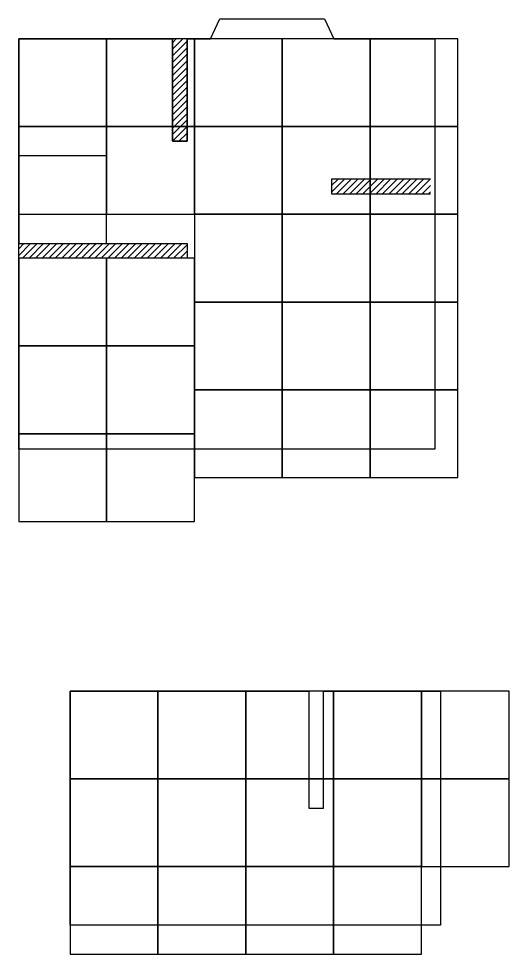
# Model space of a CAD drawing. Header units: millimetres. Extents: x -551172 to 227904, y -3435 to 261611.
# Drawn here: x 152769 to 156121, y 65042 to 71439 of the extents above; entities that cross this region are included whole.
import ezdxf

# ---------------------------------------------------------------- set-up
doc = ezdxf.new("R2010")
doc.units = ezdxf.units.MM
doc.header["$LTSCALE"] = 100
for name, color, linetype in [('F-HAT', 251, 'Continuous'), ('F-WALL1', 2, 'Continuous'), ('F-WALL2', 3, 'Continuous')]:
    doc.layers.add(name, color=color, linetype=linetype)
pattern_1 = [(45, (8078.757, -20000), (-22.4506403, 22.4506403), [])]

msp = doc.modelspace()

# ---------------------------------------------------------------- hatches: boundary and pattern name
at = {"layer": 'F-HAT'}
h = msp.add_hatch(dxfattribs=at)
h.set_pattern_fill('ANSI31', color=256, scale=10)
h.set_pattern_definition(pattern_1)
h.paths.add_polyline_path([(153919.4, 71301.8), (153819.4, 71301.8), (153819.4, 70601.8), (153919.4, 70601.8)])
h.paths.add_polyline_path([(153919.4, 69901.8), (152769.4, 69901.8), (152769.4, 69801.8), (153919.4, 69801.8)])
h = msp.add_hatch(dxfattribs=at)
h.set_pattern_fill('ANSI31', color=256, scale=10)
h.set_pattern_definition(pattern_1)
h.paths.add_polyline_path([(155582.4, 70241.8), (155582.4, 70341.8), (154907.4, 70341.8), (154907.4, 70241.8)])

# ---------------------------------------------------------------- linework, layer by layer
at = {"layer": 'F-WALL1'}
for points in [[(152769.4, 71301.8), (153819.4, 71301.8), (153819.4, 70601.8), (153919.4, 70601.8), (153919.4, 71301.8), (154079.4, 71301.8), (154143.4, 71439.3), (154858.4, 71439.3), (154922.4, 71301.8), (155612.4, 71301.8), (155612.4, 68496.8), (152769.4, 68496.8), (152769.4, 71301.8)], [(153120.8, 66841.9), (154750.8, 66841.9), (154750.8, 66041.9), (154850.8, 66041.9), (154850.8, 66841.9), (155650.8, 66841.9), (155650.8, 65241.9), (153120.8, 65241.9), (153120.8, 66841.9)]]:
    msp.add_lwpolyline(points, dxfattribs=at)
at = {"layer": 'F-WALL1', "color": 6}
for points in [[(152769.4, 70701.8), (153369.4, 70701.8), (153369.4, 71301.8), (152769.4, 71301.8)], [(153369.4, 70701.8), (153969.4, 70701.8), (153969.4, 71301.8), (153369.4, 71301.8)], [(153969.4, 70701.8), (154569.4, 70701.8), (154569.4, 71301.8), (153969.4, 71301.8)], [(154569.4, 70701.8), (155169.4, 70701.8), (155169.4, 71301.8), (154569.4, 71301.8)], [(155169.4, 70701.8), (155769.4, 70701.8), (155769.4, 71301.8), (155169.4, 71301.8)], [(152769.4, 70101.8), (153369.4, 70101.8), (153369.4, 70701.8), (152769.4, 70701.8)], [(153369.4, 70101.8), (153969.4, 70101.8), (153969.4, 70701.8), (153369.4, 70701.8)], [(153969.4, 70101.8), (154569.4, 70101.8), (154569.4, 70701.8), (153969.4, 70701.8)], [(154569.4, 70101.8), (155169.4, 70101.8), (155169.4, 70701.8), (154569.4, 70701.8)], [(155169.4, 70101.8), (155769.4, 70101.8), (155769.4, 70701.8), (155169.4, 70701.8)], [(152769.4, 69901.8), (153369.4, 69901.8), (153369.4, 70501.8), (152769.4, 70501.8)], [(153969.4, 69501.8), (154569.4, 69501.8), (154569.4, 70101.8), (153969.4, 70101.8)], [(154569.4, 69501.8), (155169.4, 69501.8), (155169.4, 70101.8), (154569.4, 70101.8)], [(155169.4, 69501.8), (155769.4, 69501.8), (155769.4, 70101.8), (155169.4, 70101.8)], [(152769.4, 69201.8), (153369.4, 69201.8), (153369.4, 69801.8), (152769.4, 69801.8)], [(153369.4, 69201.8), (153969.4, 69201.8), (153969.4, 69801.8), (153369.4, 69801.8)], [(153969.4, 68901.8), (154569.4, 68901.8), (154569.4, 69501.8), (153969.4, 69501.8)], [(154569.4, 68901.8), (155169.4, 68901.8), (155169.4, 69501.8), (154569.4, 69501.8)], [(155169.4, 68901.8), (155769.4, 68901.8), (155769.4, 69501.8), (155169.4, 69501.8)], [(152769.4, 68601.8), (153369.4, 68601.8), (153369.4, 69201.8), (152769.4, 69201.8)], [(153369.4, 68601.8), (153969.4, 68601.8), (153969.4, 69201.8), (153369.4, 69201.8)], [(153969.4, 68301.8), (154569.4, 68301.8), (154569.4, 68901.8), (153969.4, 68901.8)], [(154569.4, 68301.8), (155169.4, 68301.8), (155169.4, 68901.8), (154569.4, 68901.8)], [(155169.4, 68301.8), (155769.4, 68301.8), (155769.4, 68901.8), (155169.4, 68901.8)], [(152769.4, 68001.8), (153369.4, 68001.8), (153369.4, 68601.8), (152769.4, 68601.8)], [(153369.4, 68001.8), (153969.4, 68001.8), (153969.4, 68601.8), (153369.4, 68601.8)], [(153120.8, 66241.9), (153720.8, 66241.9), (153720.8, 66841.9), (153120.8, 66841.9)], [(153720.8, 66241.9), (154320.8, 66241.9), (154320.8, 66841.9), (153720.8, 66841.9)], [(154320.8, 66241.9), (154920.8, 66241.9), (154920.8, 66841.9), (154320.8, 66841.9)], [(154920.8, 66241.9), (155520.8, 66241.9), (155520.8, 66841.9), (154920.8, 66841.9)], [(155520.8, 66241.9), (156120.8, 66241.9), (156120.8, 66841.9), (155520.8, 66841.9)], [(153120.8, 65641.9), (153720.8, 65641.9), (153720.8, 66241.9), (153120.8, 66241.9)], [(153720.8, 65641.9), (154320.8, 65641.9), (154320.8, 66241.9), (153720.8, 66241.9)], [(154320.8, 65641.9), (154920.8, 65641.9), (154920.8, 66241.9), (154320.8, 66241.9)], [(154920.8, 65641.9), (155520.8, 65641.9), (155520.8, 66241.9), (154920.8, 66241.9)], [(155520.8, 65641.9), (156120.8, 65641.9), (156120.8, 66241.9), (155520.8, 66241.9)], [(153120.8, 65041.9), (153720.8, 65041.9), (153720.8, 65641.9), (153120.8, 65641.9)], [(153720.8, 65041.9), (154320.8, 65041.9), (154320.8, 65641.9), (153720.8, 65641.9)], [(154320.8, 65041.9), (154920.8, 65041.9), (154920.8, 65641.9), (154320.8, 65641.9)], [(154920.8, 65041.9), (155520.8, 65041.9), (155520.8, 65641.9), (154920.8, 65641.9)]]:
    msp.add_lwpolyline(points, close=True, dxfattribs=at)
at = {"layer": 'F-WALL2'}
for points in [[(153919.4, 71301.8), (153919.4, 70601.8), (153819.4, 70601.8), (153819.4, 71301.8)], [(155582.4, 70341.8), (154907.4, 70341.8), (154907.4, 70241.8), (155582.4, 70241.8)], [(152769.4, 69901.8), (153919.4, 69901.8), (153919.4, 69801.8), (152769.4, 69801.8)]]:
    msp.add_lwpolyline(points, dxfattribs=at)

doc.saveas('drawing.dxf')
